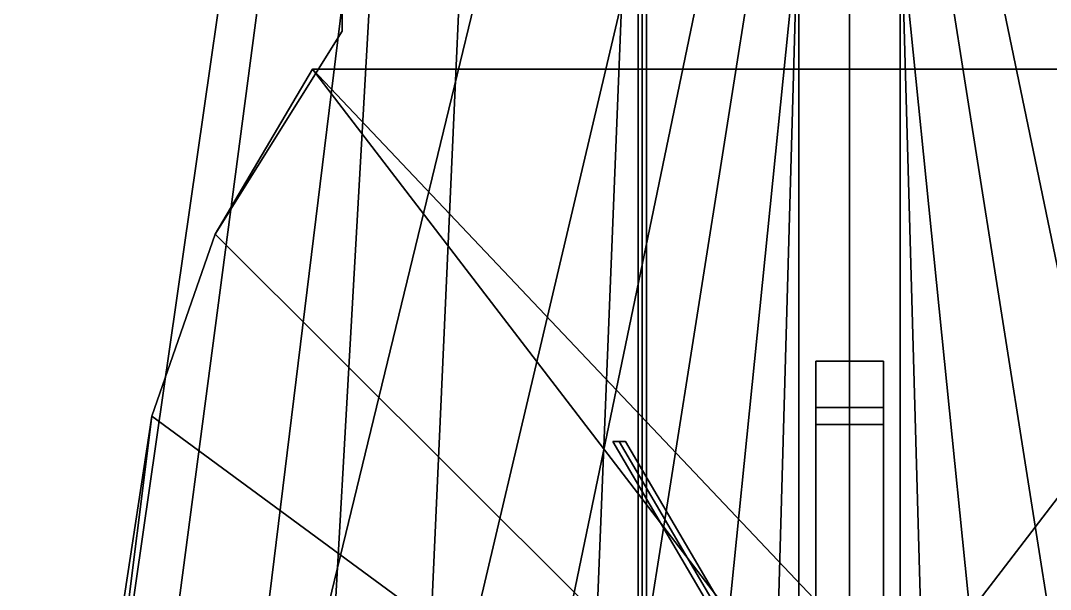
# Model space of a CAD drawing. Header units: millimetres. Extents: x -2.4 to 2.4, y -20 to 53.1.
# Drawn here: x -1.96 to 0.475, y 14.73 to 16.075 of the extents above; entities that cross this region are included whole.
import ezdxf

# ---------------------------------------------------------------- set-up
doc = ezdxf.new("R2010")
doc.units = ezdxf.units.MM
for name, color, linetype in [('gun', 1, 'Continuous'), ('railings', 6, 'Continuous'), ('superstructure', 3, 'Continuous'), ('turret', 2, 'Continuous')]:
    doc.layers.add(name, color=color, linetype=linetype)

msp = doc.modelspace()

# ---------------------------------------------------------------- linework, layer by layer
for points in [[(-1.35, 17.09, 1.22), (-0.65, 17.09, 0.47), (-1.68, 12.85, 0.47), (-1.96, 12.85, 1.05)], [(-1.27, 17.09, 1.35), (-1.35, 17.09, 1.28), (-1.96, 12.85, 1.2), (-1.83, 12.85, 1.35)], [(-1.35, 17.09, 1.28), (-1.35, 17.09, 1.22), (-1.96, 12.85, 1.05), (-1.96, 12.85, 1.2)], [(-1.08, 17.09, 1.39), (-1.27, 17.09, 1.35), (-1.83, 12.85, 1.35), (-1.6, 12.85, 1.42)], [(-0.65, 17.09, 0.47), (-0.31, 17.09), (-1.31, 12.85), (-1.68, 12.85, 0.47)], [(-0.31, 17.09), (-0.16, 17.09, -0.27), (-1.04, 12.85, -0.27), (-1.31, 12.85)], [(-0.16, 17.09, -0.27), (-0.09, 17.09, -0.49), (-0.76, 12.85, -0.49), (-1.04, 12.85, -0.27)], [(-0.09, 17.09, -0.49), (-0.04, 17.09, -0.71), (-0.47, 12.85, -0.71), (-0.76, 12.85, -0.49)], [(-0.04, 17.09, -0.71), (-0.1, 17.09, -0.83), (-0.22, 12.85, -0.9), (-0.47, 12.85, -0.71)], [(-0.1, 17.09, -0.83), (-0.12, 17.09, -0.94), (-0.12, 12.85, -0.99), (-0.22, 12.85, -0.9)], [(-0.12, 17.09, -0.94), (0, 17.09, -1.07), (0, 12.85, -1.01), (-0.12, 12.85, -0.99)], [(0.12, 12.85, -0.99), (0, 12.85, -1.01), (0, 17.09, -1.07), (0.12, 17.09, -0.94)], [(0.76, 12.85, -0.49), (0.47, 12.85, -0.71), (0.04, 17.09, -0.71), (0.09, 17.09, -0.49)], [(0.47, 12.85, -0.71), (0.22, 12.85, -0.9), (0.1, 17.09, -0.83), (0.04, 17.09, -0.71)], [(1.04, 12.85, -0.27), (0.76, 12.85, -0.49), (0.09, 17.09, -0.49), (0.16, 17.09, -0.27)], [(0.22, 12.85, -0.9), (0.12, 12.85, -0.99), (0.12, 17.09, -0.94), (0.1, 17.09, -0.83)], [(1.31, 12.85), (1.04, 12.85, -0.27), (0.16, 17.09, -0.27), (0.31, 17.09)], [(1.68, 12.85, 0.47), (1.31, 12.85), (0.31, 17.09), (0.65, 17.09, 0.47)]]:
    msp.add_3dface(points)
at = {"color": 2}
for points in [[(-1.08, 17.09, 1.39), (-1.08, 17.09, 1.39), (-1.6, 12.85, 1.42), (-1.32, 12.85, 1.48)], [(-0.88, 17.09, 1.42), (-1.08, 17.09, 1.39), (-1.32, 12.85, 1.48), (-1.07, 12.85, 1.51)], [(-0.5, 17.09, 1.44), (-0.88, 17.09, 1.42), (-1.07, 12.85, 1.51), (-0.67, 12.85, 1.55)], [(0, 17.09, 1.44), (-0.5, 17.09, 1.44), (-0.67, 12.85, 1.55), (0, 12.85, 1.55)], [(0, 12.85, 1.55), (0.67, 12.85, 1.55), (0.5, 17.09, 1.44), (0, 17.09, 1.44)]]:
    msp.add_3dface(points, dxfattribs=at)
at = {"layer": 'gun'}
for points in [[(-0.08, 15.27, 2.76), (-0.08, 14.69, 2.76), (0.08, 14.69, 2.76), (0.08, 15.27, 2.76)], [(0.08, 15.27, 2.48), (0.08, 15.16, 2.48), (-0.08, 15.16, 2.48), (-0.08, 15.27, 2.48)], [(0.08, 15.27, 2.76), (0.08, 15.27, 2.48), (-0.08, 15.27, 2.48), (-0.08, 15.27, 2.76)], [(-0.08, 15.27, 2.48), (-0.08, 15.16, 2.48), (-0.08, 14.69, 2.76), (-0.08, 15.27, 2.76)], [(0.08, 14.69, 2.76), (0.08, 15.16, 2.48), (0.08, 15.27, 2.48), (0.08, 15.27, 2.76)], [(-0.08, 15.16, 2.48), (-0.08, 15.12, 2.44), (-0.08, 14.69, 2.44), (-0.08, 14.69, 2.76)], [(0.08, 15.16, 2.48), (0.08, 15.12, 2.44), (-0.08, 15.12, 2.44), (-0.08, 15.16, 2.48)], [(0.08, 14.69, 2.44), (0.08, 15.12, 2.44), (0.08, 15.16, 2.48), (0.08, 14.69, 2.76)], [(-0.08, 14.69, 2.44), (-0.08, 15.12, 2.44), (0.08, 15.12, 2.44), (0.08, 14.69, 2.44)]]:
    msp.add_3dface(points, dxfattribs=at)
at = {"layer": 'railings'}
for points in [[(-1.2, 16.1, 2.22), (-1.2, 16.1, 1.41), (-1.2, 16.05, 1.41), (-1.2, 16.05, 2.22)], [(-1.2, 16.05, 2.22), (-1.2, 16.05, 1.41), (-1.2, 16.1, 1.41), (-1.2, 16.1, 2.22)], [(-1.2, 16.05, 2.22), (-1.5, 15.57, 2.22), (-1.5, 15.57, 2.17), (-1.2, 16.05, 2.17)], [(-1.2, 16.05, 2.17), (-1.5, 15.57, 2.17), (-1.5, 15.57, 2.22), (-1.2, 16.05, 2.22)], [(-1.2, 16.05, 1.92), (-1.5, 15.57, 1.92), (-1.5, 15.57, 1.87), (-1.2, 16.05, 1.87)], [(-1.2, 16.05, 1.87), (-1.5, 15.57, 1.87), (-1.5, 15.57, 1.92), (-1.2, 16.05, 1.92)], [(-1.5, 15.57, 2.17), (-1.65, 15.14, 2.17), (-1.65, 15.14, 2.22), (-1.5, 15.57, 2.22)], [(-1.5, 15.57, 2.22), (-1.65, 15.14, 2.22), (-1.65, 15.14, 2.17), (-1.5, 15.57, 2.17)], [(-1.5, 15.57, 1.87), (-1.65, 15.14, 1.87), (-1.65, 15.14, 1.92), (-1.5, 15.57, 1.92)], [(-1.5, 15.57, 1.92), (-1.65, 15.14, 1.92), (-1.65, 15.14, 1.87), (-1.5, 15.57, 1.87)], [(-1.65, 15.14, 2.17), (-1.72, 14.58, 2.17), (-1.72, 14.58, 2.22), (-1.65, 15.14, 2.22)], [(-1.65, 15.14, 2.22), (-1.72, 14.58, 2.22), (-1.72, 14.58, 2.17), (-1.65, 15.14, 2.17)], [(-1.65, 15.14, 1.92), (-1.72, 14.58, 1.92), (-1.72, 14.58, 1.87), (-1.65, 15.14, 1.87)], [(-1.65, 15.14, 1.87), (-1.72, 14.58, 1.87), (-1.72, 14.58, 1.92), (-1.65, 15.14, 1.92)]]:
    msp.add_3dface(points, dxfattribs=at)
at = {"layer": 'superstructure'}
for points in [[(-0.49, 19.61, 4.49), (-0.5, 19.62, 4.48), (-0.5, -1.07, 7.4), (-0.49, -1.08, 7.41)], [(-0.5, 19.62, 4.48), (-0.49, 19.61, 4.47), (-0.49, -1.09, 7.38), (-0.5, -1.07, 7.4)], [(-0.48, 19.6, 4.48), (-0.49, 19.61, 4.49), (-0.49, -1.08, 7.41), (-0.48, -1.07, 7.4)], [(-0.49, 19.61, 4.47), (-0.48, 19.6, 4.48), (-0.48, -1.07, 7.4), (-0.49, -1.09, 7.38)], [(-1.27, 15.96, 1.59), (-1.27, 15.96, 1.57), (-1.5, 15.57, 1.57), (-1.5, 15.57, 1.59)], [(-1.27, 15.96, 1.59), (-1.5, 15.57, 1.59), (-0.3464, 14.42, 1.59), (-0.2, 14.5664, 1.59)], [(0.2, 14.5664, 1.59), (1.27, 15.96, 1.59), (-1.27, 15.96, 1.59), (0, 14.62, 1.59)], [(1.27, 15.96, 1.59), (1.27, 15.96, 1.57), (-1.27, 15.96, 1.57), (-1.27, 15.96, 1.59)], [(-1.27, 15.96, 1.59), (-1.27, 15.96, 1.59), (-0.2, 14.5664, 1.59), (0, 14.62, 1.59)], [(0.3464, 14.42, 1.59), (1.5, 15.57, 1.59), (1.27, 15.96, 1.59), (0.2, 14.5664, 1.59)], [(-1.5, 15.57, 1.59), (-1.5, 15.57, 1.57), (-1.65, 15.14, 1.57), (-1.65, 15.14, 1.59)], [(-1.5, 15.57, 1.59), (-1.65, 15.14, 1.59), (-0.4, 14.22, 1.59), (-0.3464, 14.42, 1.59)], [(0.4, 14.22, 1.59), (1.65, 15.14, 1.59), (1.5, 15.57, 1.59), (0.3464, 14.42, 1.59)], [(-1.65, 15.14, 1.59), (-1.65, 15.14, 1.57), (-1.72, 14.68, 1.57), (-1.72, 14.68, 1.59)], [(-1.65, 15.14, 1.59), (-1.72, 14.68, 1.59), (-0.4, 14.22, 1.59)], [(0.4, 14.22, 1.59), (1.72, 14.68, 1.59), (1.65, 15.14, 1.59), (0.4, 14.22, 1.59)]]:
    msp.add_3dface(points, dxfattribs=at)
at = {"layer": 'turret'}
for points in [[(-0.545, 15.08, 2.32), (-0.53, 15.08, 2.305), (-0.545, 15.08, 2.29), (-0.56, 15.08, 2.305)], [(-0.24, 14.56, 2.255), (-0.255, 14.56, 2.27), (-0.56, 15.08, 2.305), (-0.545, 15.08, 2.29)], [(-0.255, 14.56, 2.27), (-0.24, 14.56, 2.285), (-0.545, 15.08, 2.32), (-0.56, 15.08, 2.305)], [(-0.225, 14.56, 2.27), (-0.24, 14.56, 2.255), (-0.545, 15.08, 2.29), (-0.53, 15.08, 2.305)], [(-0.24, 14.56, 2.285), (-0.225, 14.56, 2.27), (-0.53, 15.08, 2.305), (-0.545, 15.08, 2.32)]]:
    msp.add_3dface(points, dxfattribs=at)

doc.saveas('drawing.dxf')
